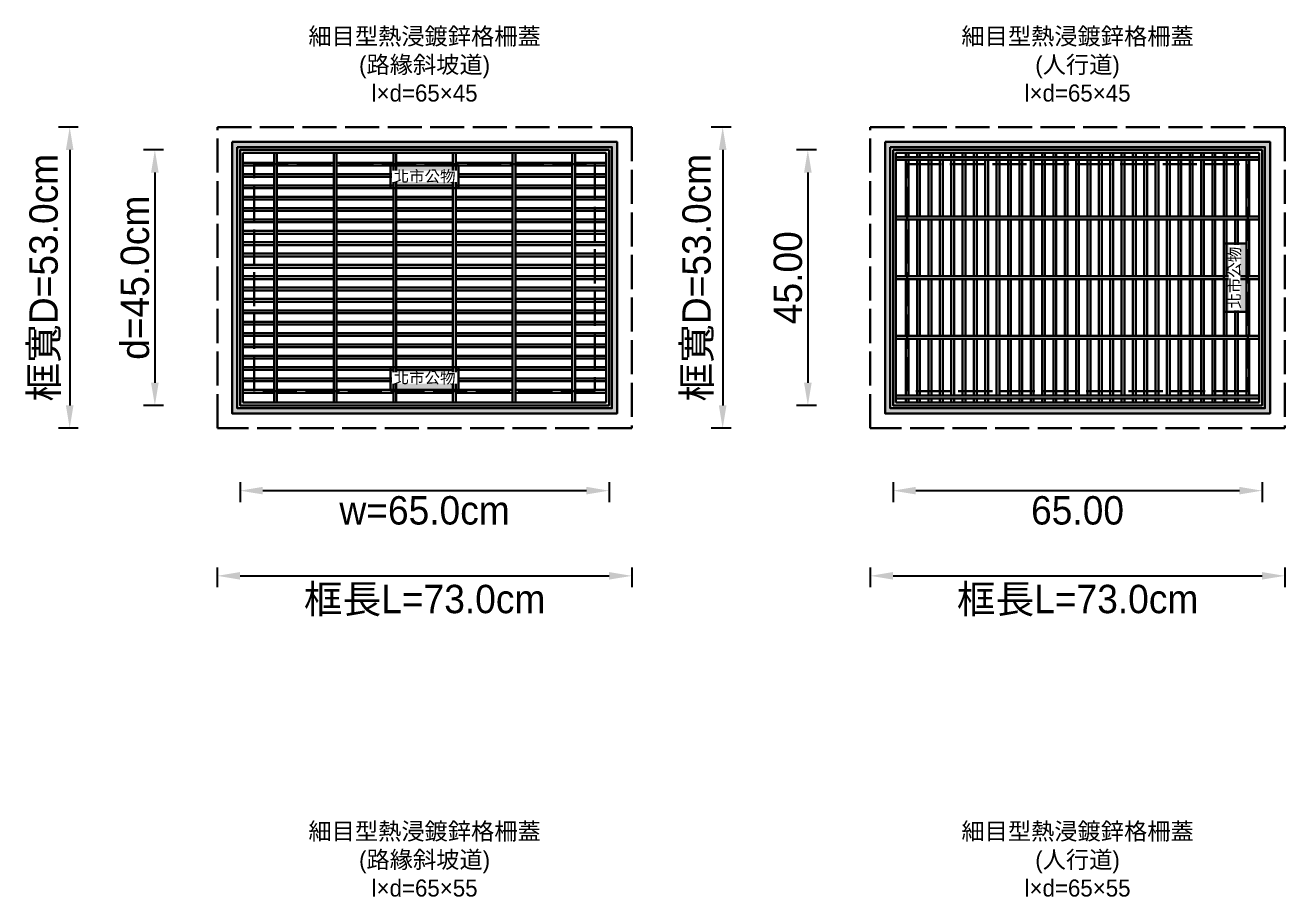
# Model space of a CAD drawing. Extents: x -4891 to 4829, y -5666 to -3242.
# Drawn here: x 1250 to 1471.9, y -3858.5 to -3705 of the extents above; entities that cross this region are included whole.
import ezdxf

# ---------------------------------------------------------------- set-up
doc = ezdxf.new("R2010")
doc.units = 0
doc.header["$MEASUREMENT"] = 0
doc.linetypes.add('ACAD_ISO02W100', pattern=[15, 12, -3])
doc.layers.add('三、3.文字-註解文字', color=2, linetype='Continuous')
doc.layers.add('二、6.繪圖-其他施作項目', color=35, linetype='Continuous', lineweight=30)
doc.styles.get("Standard").update_dxf_attribs({"font": 'kaiu.ttf', "height": 2})
doc.styles.add('註解文字', font='MS PGothic.ttf', dxfattribs={"height": 5})
doc.dimstyles.new('註解文字', dxfattribs={"dimtxt": 5, "dimasz": 4, "dimexe": 2, "dimexo": 2.5, "dimgap": 1, "dimtad": 2, "dimzin": 0, "dimdsep": 46, "dimtxsty": '註解文字', "dimcen": 0.1, "dimclrd": 144, "dimclre": 144, "dimclrt": 256, "dimadec": 0, "dimazin": 0, "dimtfac": 1, "dimtofl": 0, "dimtmove": 0, "dimatfit": 3, "dimfxl": 1.5, "dimfxlon": 1, "dimtolj": 1, "dimtzin": 0, "dimlwd": -1, "dimlwe": -1, "dimarcsym": 1})

# ---------------------------------------------------------------- blocks, each defined once
blk = doc.blocks.new('*D23')
at = {"layer": 'Defpoints', "color": 0, "transparency": 16777216}
for p in [(1287.86, -3726.99), (1272.86, -3771.99), (1287.86, -3771.99)]:
    blk.add_point(p, dxfattribs=at)
at = {"layer": '三、3.文字-註解文字', "color": 144, "transparency": 16777216}
for p, q in [((1274.36, -3726.99), (1270.86, -3726.99)), ((1272.86, -3730.99), (1272.86, -3767.99)), ((1274.36, -3771.99), (1270.86, -3771.99))]:
    blk.add_line(p, q, dxfattribs=at)
for points in [[(1272.19, -3730.99), (1273.53, -3730.99), (1272.86, -3726.99)], [(1272.19, -3767.99), (1273.53, -3767.99), (1272.86, -3771.99)]]:
    blk.add_solid(points, dxfattribs=at)
at = {"layer": '三、3.文字-註解文字', "transparency": 16777216, "insert": (1269.36, -3749.49), "char_height": 5, "attachment_point": 5, "rotation": 90, "style": '註解文字'}
blk.add_mtext('\\A1;{\\fMS PGothic|b0|i0|c128|p34;d=45.0cm}', dxfattribs=at)
blk = doc.blocks.new('*D24')
at = {"layer": 'Defpoints', "color": 0, "transparency": 16777216}
for p in [(1287.86, -3771.99), (1352.86, -3771.99), (1287.86, -3786.99)]:
    blk.add_point(p, dxfattribs=at)
at = {"layer": '三、3.文字-註解文字', "color": 144, "transparency": 16777216}
for p, q in [((1287.86, -3785.49), (1287.86, -3788.99)), ((1352.86, -3785.49), (1352.86, -3788.99)), ((1348.86, -3786.99), (1291.86, -3786.99))]:
    blk.add_line(p, q, dxfattribs=at)
for points in [[(1291.86, -3786.32), (1291.86, -3787.65), (1287.86, -3786.99)], [(1348.86, -3786.32), (1348.86, -3787.65), (1352.86, -3786.99)]]:
    blk.add_solid(points, dxfattribs=at)
at = {"layer": '三、3.文字-註解文字', "transparency": 16777216, "insert": (1320.36, -3790.49), "char_height": 5, "attachment_point": 5, "style": '註解文字'}
blk.add_mtext('\\A1;{\\fMS PGothic|b0|i0|c128|p34;w=65.0cm}', dxfattribs=at)
blk = doc.blocks.new('*D29')
at = {"layer": 'Defpoints', "color": 0, "transparency": 16777216}
for p in [(1402.86, -3726.99), (1387.86, -3771.99), (1402.86, -3771.99)]:
    blk.add_point(p, dxfattribs=at)
at = {"layer": '三、3.文字-註解文字', "color": 144, "transparency": 16777216}
for p, q in [((1389.36, -3726.99), (1385.86, -3726.99)), ((1387.86, -3730.99), (1387.86, -3767.99)), ((1389.36, -3771.99), (1385.86, -3771.99))]:
    blk.add_line(p, q, dxfattribs=at)
for points in [[(1387.19, -3730.99), (1388.53, -3730.99), (1387.86, -3726.99)], [(1387.19, -3767.99), (1388.53, -3767.99), (1387.86, -3771.99)]]:
    blk.add_solid(points, dxfattribs=at)
at = {"layer": '三、3.文字-註解文字', "transparency": 16777216, "insert": (1384.36, -3749.49), "char_height": 5, "attachment_point": 5, "rotation": 90, "style": '註解文字'}
blk.add_mtext('\\A1;45.00', dxfattribs=at)
blk = doc.blocks.new('*D30')
at = {"layer": 'Defpoints', "color": 0, "transparency": 16777216}
for p in [(1402.86, -3771.99), (1467.86, -3771.99), (1402.86, -3786.99)]:
    blk.add_point(p, dxfattribs=at)
at = {"layer": '三、3.文字-註解文字', "color": 144, "transparency": 16777216}
for p, q in [((1402.86, -3785.49), (1402.86, -3788.99)), ((1467.86, -3785.49), (1467.86, -3788.99)), ((1463.86, -3786.99), (1406.86, -3786.99))]:
    blk.add_line(p, q, dxfattribs=at)
for points in [[(1406.86, -3786.32), (1406.86, -3787.65), (1402.86, -3786.99)], [(1463.86, -3786.32), (1463.86, -3787.65), (1467.86, -3786.99)]]:
    blk.add_solid(points, dxfattribs=at)
at = {"layer": '三、3.文字-註解文字', "transparency": 16777216, "insert": (1435.36, -3790.49), "char_height": 5, "attachment_point": 5, "style": '註解文字'}
blk.add_mtext('\\A1;65.00', dxfattribs=at)
blk = doc.blocks.new('*D36')
at = {"layer": 'Defpoints', "color": 0, "transparency": 16777216}
for p in [(1283.86, -3775.99), (1356.86, -3775.99), (1356.86, -3801.99)]:
    blk.add_point(p, dxfattribs=at)
at = {"layer": '三、3.文字-註解文字', "color": 144, "transparency": 16777216}
for p, q in [((1283.86, -3800.49), (1283.86, -3803.99)), ((1287.86, -3801.99), (1352.86, -3801.99)), ((1356.86, -3800.49), (1356.86, -3803.99))]:
    blk.add_line(p, q, dxfattribs=at)
for points in [[(1287.86, -3801.32), (1287.86, -3802.65), (1283.86, -3801.99)], [(1352.86, -3801.32), (1352.86, -3802.65), (1356.86, -3801.99)]]:
    blk.add_solid(points, dxfattribs=at)
at = {"layer": '三、3.文字-註解文字', "transparency": 16777216, "insert": (1320.36, -3806.35), "char_height": 5, "attachment_point": 5, "style": '註解文字'}
blk.add_mtext('\\A1;框長L=73.0cm', dxfattribs=at)
blk = doc.blocks.new('*D37')
at = {"layer": 'Defpoints', "color": 0, "transparency": 16777216}
for p in [(1398.86, -3722.99), (1372.86, -3775.99), (1398.86, -3775.99)]:
    blk.add_point(p, dxfattribs=at)
at = {"layer": '三、3.文字-註解文字', "color": 144, "transparency": 16777216}
for p, q in [((1374.36, -3722.99), (1370.86, -3722.99)), ((1372.86, -3726.99), (1372.86, -3771.99)), ((1374.36, -3775.99), (1370.86, -3775.99))]:
    blk.add_line(p, q, dxfattribs=at)
for points in [[(1372.19, -3726.99), (1373.53, -3726.99), (1372.86, -3722.99)], [(1372.19, -3771.99), (1373.53, -3771.99), (1372.86, -3775.99)]]:
    blk.add_solid(points, dxfattribs=at)
at = {"layer": '三、3.文字-註解文字', "transparency": 16777216, "insert": (1368.54, -3749.49), "char_height": 5, "attachment_point": 5, "rotation": 90, "style": '註解文字'}
blk.add_mtext('\\A1;框寬D=53.0cm', dxfattribs=at)
blk = doc.blocks.new('*D38')
at = {"layer": 'Defpoints', "color": 0, "transparency": 16777216}
for p in [(1398.86, -3775.99), (1471.86, -3775.99), (1471.86, -3801.99)]:
    blk.add_point(p, dxfattribs=at)
at = {"layer": '三、3.文字-註解文字', "color": 144, "transparency": 16777216}
for p, q in [((1398.86, -3800.49), (1398.86, -3803.99)), ((1402.86, -3801.99), (1467.86, -3801.99)), ((1471.86, -3800.49), (1471.86, -3803.99))]:
    blk.add_line(p, q, dxfattribs=at)
for points in [[(1402.86, -3801.32), (1402.86, -3802.65), (1398.86, -3801.99)], [(1467.86, -3801.32), (1467.86, -3802.65), (1471.86, -3801.99)]]:
    blk.add_solid(points, dxfattribs=at)
at = {"layer": '三、3.文字-註解文字', "transparency": 16777216, "insert": (1435.36, -3806.35), "char_height": 5, "attachment_point": 5, "style": '註解文字'}
blk.add_mtext('\\A1;框長L=73.0cm', dxfattribs=at)
blk = doc.blocks.new('*D49')
at = {"layer": 'Defpoints', "color": 0, "transparency": 16777216}
for p in [(1283.86, -3722.99), (1257.86, -3775.99), (1283.86, -3775.99)]:
    blk.add_point(p, dxfattribs=at)
at = {"layer": '三、3.文字-註解文字', "color": 144, "transparency": 16777216}
for p, q in [((1259.36, -3722.99), (1255.86, -3722.99)), ((1257.86, -3726.99), (1257.86, -3771.99)), ((1259.36, -3775.99), (1255.86, -3775.99))]:
    blk.add_line(p, q, dxfattribs=at)
for points in [[(1257.19, -3726.99), (1258.53, -3726.99), (1257.86, -3722.99)], [(1257.19, -3771.99), (1258.53, -3771.99), (1257.86, -3775.99)]]:
    blk.add_solid(points, dxfattribs=at)
at = {"layer": '三、3.文字-註解文字', "transparency": 16777216, "insert": (1253.54, -3749.49), "char_height": 5, "attachment_point": 5, "rotation": 90, "style": '註解文字'}
blk.add_mtext('\\A1;框寬D=53.0cm', dxfattribs=at)

msp = doc.modelspace()

# ---------------------------------------------------------------- hatches: boundary and pattern name
at = {"layer": '二、6.繪圖-其他施作項目'}
h = msp.add_hatch(color=256, dxfattribs=at)
h.dxf.hatch_style = 1
h.paths.add_polyline_path([(1326.361, -3733.736), (1326.361, -3729.736), (1314.361, -3729.736), (1314.361, -3733.736)])
h = msp.add_hatch(color=256, dxfattribs=at)
h.dxf.hatch_style = 1
h.paths.add_polyline_path([(1465.111, -3743.486), (1461.111, -3743.486), (1461.111, -3755.486), (1465.111, -3755.486)])
h = msp.add_hatch(color=256, dxfattribs=at)
h.dxf.hatch_style = 1
h.paths.add_polyline_path([(1326.361, -3769.236), (1326.361, -3765.236), (1314.361, -3765.236), (1314.361, -3769.236)])

# ---------------------------------------------------------------- linework, layer by layer
for points in [[(1352.861, -3726.986), (1287.861, -3726.986), (1287.861, -3771.986), (1352.861, -3771.986)], [(1402.861, -3726.986), (1467.861, -3726.986), (1467.861, -3771.986), (1402.861, -3771.986)], [(1314.361, -3729.736), (1326.361, -3729.736), (1326.361, -3733.736), (1314.361, -3733.736)], [(1461.111, -3755.486), (1461.111, -3743.486), (1465.111, -3743.486), (1465.111, -3755.486)], [(1314.361, -3765.236), (1326.361, -3765.236), (1326.361, -3769.236), (1314.361, -3769.236)]]:
    msp.add_lwpolyline(points, close=True, dxfattribs=at)
for points in [[(1352.361, -3727.486), (1288.361, -3727.486)], [(1288.361, -3727.486), (1288.361, -3771.486)], [(1293.861, -3727.486), (1293.861, -3771.486)], [(1294.361, -3727.486), (1294.361, -3771.486)], [(1304.361, -3727.486), (1304.361, -3771.486)], [(1304.861, -3727.486), (1304.861, -3771.486)], [(1314.861, -3727.486), (1314.861, -3771.486)], [(1315.361, -3727.486), (1315.361, -3771.486)], [(1325.361, -3771.486), (1325.361, -3727.486)], [(1325.861, -3771.486), (1325.861, -3727.486)], [(1335.861, -3771.486), (1335.861, -3727.486)], [(1336.361, -3771.486), (1336.361, -3727.486)], [(1346.361, -3771.486), (1346.361, -3727.486)], [(1346.861, -3771.486), (1346.861, -3727.486)], [(1352.361, -3771.486), (1352.361, -3727.486)], [(1403.361, -3727.486), (1467.361, -3727.486)], [(1403.361, -3771.486), (1403.361, -3727.486)], [(1403.361, -3728.236), (1467.361, -3728.236)], [(1403.361, -3728.736), (1467.361, -3728.736)], [(1405.111, -3728.236), (1405.111, -3727.486)], [(1405.111, -3738.736), (1405.111, -3728.736)], [(1405.611, -3728.236), (1405.611, -3727.486)], [(1405.611, -3738.736), (1405.611, -3728.736)], [(1407.111, -3728.236), (1407.111, -3727.486)], [(1407.111, -3738.736), (1407.111, -3728.736)], [(1407.611, -3728.236), (1407.611, -3727.486)], [(1407.611, -3738.736), (1407.611, -3728.736)], [(1409.111, -3728.236), (1409.111, -3727.486)], [(1409.111, -3738.736), (1409.111, -3728.736)], [(1409.611, -3728.236), (1409.611, -3727.486)], [(1409.611, -3738.736), (1409.611, -3728.736)], [(1411.111, -3728.236), (1411.111, -3727.486)], [(1411.111, -3738.736), (1411.111, -3728.736)], [(1411.611, -3728.236), (1411.611, -3727.486)], [(1411.611, -3738.736), (1411.611, -3728.736)], [(1413.111, -3728.236), (1413.111, -3727.486)], [(1413.111, -3738.736), (1413.111, -3728.736)], [(1413.611, -3728.236), (1413.611, -3727.486)], [(1413.611, -3738.736), (1413.611, -3728.736)], [(1415.111, -3728.236), (1415.111, -3727.486)], [(1415.111, -3738.736), (1415.111, -3728.736)], [(1415.611, -3728.236), (1415.611, -3727.486)], [(1415.611, -3738.736), (1415.611, -3728.736)], [(1417.111, -3728.236), (1417.111, -3727.486)], [(1417.111, -3738.736), (1417.111, -3728.736)], [(1417.611, -3728.236), (1417.611, -3727.486)], [(1417.611, -3738.736), (1417.611, -3728.736)], [(1419.111, -3728.236), (1419.111, -3727.486)], [(1419.111, -3738.736), (1419.111, -3728.736)], [(1419.611, -3728.236), (1419.611, -3727.486)], [(1419.611, -3738.736), (1419.611, -3728.736)], [(1421.111, -3728.236), (1421.111, -3727.486)], [(1421.111, -3738.736), (1421.111, -3728.736)], [(1421.611, -3728.236), (1421.611, -3727.486)], [(1421.611, -3738.736), (1421.611, -3728.736)], [(1423.111, -3728.236), (1423.111, -3727.486)], [(1423.111, -3738.736), (1423.111, -3728.736)], [(1423.611, -3728.236), (1423.611, -3727.486)], [(1423.611, -3738.736), (1423.611, -3728.736)], [(1425.111, -3728.236), (1425.111, -3727.486)], [(1425.111, -3738.736), (1425.111, -3728.736)], [(1425.611, -3728.236), (1425.611, -3727.486)], [(1425.611, -3738.736), (1425.611, -3728.736)], [(1427.111, -3728.236), (1427.111, -3727.486)], [(1427.111, -3738.736), (1427.111, -3728.736)], [(1427.611, -3728.236), (1427.611, -3727.486)], [(1427.611, -3738.736), (1427.611, -3728.736)], [(1429.111, -3728.236), (1429.111, -3727.486)], [(1429.111, -3738.736), (1429.111, -3728.736)], [(1429.611, -3728.236), (1429.611, -3727.486)], [(1429.611, -3738.736), (1429.611, -3728.736)], [(1431.111, -3728.236), (1431.111, -3727.486)], [(1431.111, -3738.736), (1431.111, -3728.736)], [(1431.611, -3728.236), (1431.611, -3727.486)], [(1431.611, -3738.736), (1431.611, -3728.736)], [(1433.111, -3728.236), (1433.111, -3727.486)], [(1433.111, -3738.736), (1433.111, -3728.736)], [(1433.611, -3728.236), (1433.611, -3727.486)], [(1433.611, -3738.736), (1433.611, -3728.736)], [(1435.111, -3728.236), (1435.111, -3727.486)], [(1435.111, -3738.736), (1435.111, -3728.736)], [(1435.611, -3728.236), (1435.611, -3727.486)], [(1435.611, -3738.736), (1435.611, -3728.736)], [(1437.111, -3728.236), (1437.111, -3727.486)], [(1437.111, -3738.736), (1437.111, -3728.736)], [(1437.611, -3728.236), (1437.611, -3727.486)], [(1437.611, -3738.736), (1437.611, -3728.736)], [(1439.111, -3728.236), (1439.111, -3727.486)], [(1439.111, -3738.736), (1439.111, -3728.736)], [(1439.611, -3728.236), (1439.611, -3727.486)], [(1439.611, -3738.736), (1439.611, -3728.736)], [(1441.111, -3728.236), (1441.111, -3727.486)], [(1441.111, -3738.736), (1441.111, -3728.736)], [(1441.611, -3728.236), (1441.611, -3727.486)], [(1441.611, -3738.736), (1441.611, -3728.736)], [(1443.111, -3728.236), (1443.111, -3727.486)], [(1443.111, -3738.736), (1443.111, -3728.736)], [(1443.611, -3728.236), (1443.611, -3727.486)], [(1443.611, -3738.736), (1443.611, -3728.736)], [(1445.111, -3728.236), (1445.111, -3727.486)], [(1445.111, -3738.736), (1445.111, -3728.736)], [(1445.611, -3728.236), (1445.611, -3727.486)], [(1445.611, -3738.736), (1445.611, -3728.736)], [(1447.111, -3728.236), (1447.111, -3727.486)], [(1447.111, -3738.736), (1447.111, -3728.736)], [(1447.611, -3728.236), (1447.611, -3727.486)], [(1447.611, -3738.736), (1447.611, -3728.736)], [(1449.111, -3728.236), (1449.111, -3727.486)], [(1449.111, -3738.736), (1449.111, -3728.736)], [(1449.611, -3728.236), (1449.611, -3727.486)], [(1449.611, -3738.736), (1449.611, -3728.736)], [(1451.111, -3728.236), (1451.111, -3727.486)], [(1451.111, -3738.736), (1451.111, -3728.736)], [(1451.611, -3728.236), (1451.611, -3727.486)], [(1451.611, -3738.736), (1451.611, -3728.736)], [(1453.111, -3728.236), (1453.111, -3727.486)], [(1453.111, -3738.736), (1453.111, -3728.736)], [(1453.611, -3728.236), (1453.611, -3727.486)], [(1453.611, -3738.736), (1453.611, -3728.736)], [(1455.111, -3728.236), (1455.111, -3727.486)], [(1455.111, -3738.736), (1455.111, -3728.736)], [(1455.611, -3728.236), (1455.611, -3727.486)], [(1455.611, -3738.736), (1455.611, -3728.736)], [(1457.111, -3728.236), (1457.111, -3727.486)], [(1457.111, -3738.736), (1457.111, -3728.736)], [(1457.611, -3728.236), (1457.611, -3727.486)], [(1457.611, -3738.736), (1457.611, -3728.736)], [(1459.111, -3728.236), (1459.111, -3727.486)], [(1459.111, -3738.736), (1459.111, -3728.736)], [(1459.611, -3728.236), (1459.611, -3727.486)], [(1459.611, -3738.736), (1459.611, -3728.736)], [(1461.111, -3728.236), (1461.111, -3727.486)], [(1461.111, -3738.736), (1461.111, -3728.736)], [(1461.611, -3728.236), (1461.611, -3727.486)], [(1461.611, -3738.736), (1461.611, -3728.736)], [(1463.111, -3727.486), (1463.111, -3728.236)], [(1463.111, -3728.736), (1463.111, -3738.736)], [(1463.611, -3727.486), (1463.611, -3728.236)], [(1463.611, -3728.736), (1463.611, -3738.736)], [(1465.111, -3727.486), (1465.111, -3728.236)], [(1465.111, -3728.736), (1465.111, -3738.736)], [(1465.611, -3727.486), (1465.611, -3728.236)], [(1465.611, -3728.736), (1465.611, -3738.736)], [(1467.361, -3727.486), (1467.361, -3771.486)], [(1293.861, -3729.236), (1288.361, -3729.236)], [(1293.861, -3729.736), (1288.361, -3729.736)], [(1293.861, -3731.236), (1288.361, -3731.236)], [(1304.361, -3729.236), (1294.361, -3729.236)], [(1304.361, -3729.736), (1294.361, -3729.736)], [(1304.361, -3731.236), (1294.361, -3731.236)], [(1314.861, -3729.236), (1304.861, -3729.236)], [(1314.861, -3729.736), (1304.861, -3729.736)], [(1314.861, -3731.236), (1304.861, -3731.236)], [(1325.361, -3729.236), (1315.361, -3729.236)], [(1325.361, -3729.736), (1315.361, -3729.736)], [(1325.361, -3731.236), (1315.361, -3731.236)], [(1335.861, -3729.236), (1325.861, -3729.236)], [(1335.861, -3729.736), (1325.861, -3729.736)], [(1335.861, -3731.236), (1325.861, -3731.236)], [(1346.361, -3729.236), (1336.361, -3729.236)], [(1346.361, -3729.736), (1336.361, -3729.736)], [(1346.361, -3731.236), (1336.361, -3731.236)], [(1352.361, -3729.236), (1346.861, -3729.236)], [(1352.361, -3729.736), (1346.861, -3729.736)], [(1352.361, -3731.236), (1346.861, -3731.236)], [(1293.861, -3731.736), (1288.361, -3731.736)], [(1288.361, -3733.236), (1293.861, -3733.236)], [(1304.361, -3731.736), (1294.361, -3731.736)], [(1294.361, -3733.236), (1304.361, -3733.236)], [(1314.861, -3731.736), (1304.861, -3731.736)], [(1304.861, -3733.236), (1314.861, -3733.236)], [(1325.361, -3731.736), (1315.361, -3731.736)], [(1315.361, -3733.236), (1325.361, -3733.236)], [(1335.861, -3731.736), (1325.861, -3731.736)], [(1325.861, -3733.236), (1335.861, -3733.236)], [(1346.361, -3731.736), (1336.361, -3731.736)], [(1336.361, -3733.236), (1346.361, -3733.236)], [(1352.361, -3731.736), (1346.861, -3731.736)], [(1346.861, -3733.236), (1352.361, -3733.236)], [(1288.361, -3733.736), (1293.861, -3733.736)], [(1288.361, -3735.236), (1293.861, -3735.236)], [(1288.361, -3735.736), (1293.861, -3735.736)], [(1294.361, -3733.736), (1304.361, -3733.736)], [(1294.361, -3735.236), (1304.361, -3735.236)], [(1294.361, -3735.736), (1304.361, -3735.736)], [(1304.861, -3733.736), (1314.861, -3733.736)], [(1304.861, -3735.236), (1314.861, -3735.236)], [(1304.861, -3735.736), (1314.861, -3735.736)], [(1315.361, -3733.736), (1325.361, -3733.736)], [(1315.361, -3735.236), (1325.361, -3735.236)], [(1315.361, -3735.736), (1325.361, -3735.736)], [(1325.861, -3733.736), (1335.861, -3733.736)], [(1325.861, -3735.236), (1335.861, -3735.236)], [(1325.861, -3735.736), (1335.861, -3735.736)], [(1336.361, -3733.736), (1346.361, -3733.736)], [(1336.361, -3735.236), (1346.361, -3735.236)], [(1336.361, -3735.736), (1346.361, -3735.736)], [(1346.861, -3733.736), (1352.361, -3733.736)], [(1346.861, -3735.236), (1352.361, -3735.236)], [(1346.861, -3735.736), (1352.361, -3735.736)], [(1288.361, -3737.236), (1293.861, -3737.236)], [(1288.361, -3737.736), (1293.861, -3737.736)], [(1294.361, -3737.236), (1304.361, -3737.236)], [(1294.361, -3737.736), (1304.361, -3737.736)], [(1304.861, -3737.236), (1314.861, -3737.236)], [(1304.861, -3737.736), (1314.861, -3737.736)], [(1315.361, -3737.236), (1325.361, -3737.236)], [(1315.361, -3737.736), (1325.361, -3737.736)], [(1325.861, -3737.236), (1335.861, -3737.236)], [(1325.861, -3737.736), (1335.861, -3737.736)], [(1336.361, -3737.236), (1346.361, -3737.236)], [(1336.361, -3737.736), (1346.361, -3737.736)], [(1346.861, -3737.236), (1352.361, -3737.236)], [(1346.861, -3737.736), (1352.361, -3737.736)], [(1288.361, -3739.236), (1293.861, -3739.236)], [(1288.361, -3739.736), (1293.861, -3739.736)], [(1294.361, -3739.236), (1304.361, -3739.236)], [(1294.361, -3739.736), (1304.361, -3739.736)], [(1304.861, -3739.236), (1314.861, -3739.236)], [(1304.861, -3739.736), (1314.861, -3739.736)], [(1315.361, -3739.236), (1325.361, -3739.236)], [(1315.361, -3739.736), (1325.361, -3739.736)], [(1325.861, -3739.236), (1335.861, -3739.236)], [(1325.861, -3739.736), (1335.861, -3739.736)], [(1336.361, -3739.236), (1346.361, -3739.236)], [(1336.361, -3739.736), (1346.361, -3739.736)], [(1346.861, -3739.236), (1352.361, -3739.236)], [(1346.861, -3739.736), (1352.361, -3739.736)], [(1403.361, -3738.736), (1467.361, -3738.736)], [(1403.361, -3739.236), (1467.361, -3739.236)], [(1405.111, -3749.236), (1405.111, -3739.236)], [(1405.611, -3749.236), (1405.611, -3739.236)], [(1407.111, -3749.236), (1407.111, -3739.236)], [(1407.611, -3749.236), (1407.611, -3739.236)], [(1409.111, -3749.236), (1409.111, -3739.236)], [(1409.611, -3749.236), (1409.611, -3739.236)], [(1411.111, -3749.236), (1411.111, -3739.236)], [(1411.611, -3749.236), (1411.611, -3739.236)], [(1413.111, -3749.236), (1413.111, -3739.236)], [(1413.611, -3749.236), (1413.611, -3739.236)], [(1415.111, -3749.236), (1415.111, -3739.236)], [(1415.611, -3749.236), (1415.611, -3739.236)], [(1417.111, -3749.236), (1417.111, -3739.236)], [(1417.611, -3749.236), (1417.611, -3739.236)], [(1419.111, -3749.236), (1419.111, -3739.236)], [(1419.611, -3749.236), (1419.611, -3739.236)], [(1421.111, -3749.236), (1421.111, -3739.236)], [(1421.611, -3749.236), (1421.611, -3739.236)], [(1423.111, -3749.236), (1423.111, -3739.236)], [(1423.611, -3749.236), (1423.611, -3739.236)], [(1425.111, -3749.236), (1425.111, -3739.236)], [(1425.611, -3749.236), (1425.611, -3739.236)], [(1427.111, -3749.236), (1427.111, -3739.236)], [(1427.611, -3749.236), (1427.611, -3739.236)], [(1429.111, -3749.236), (1429.111, -3739.236)], [(1429.611, -3749.236), (1429.611, -3739.236)], [(1431.111, -3749.236), (1431.111, -3739.236)], [(1431.611, -3749.236), (1431.611, -3739.236)], [(1433.111, -3749.236), (1433.111, -3739.236)], [(1433.611, -3749.236), (1433.611, -3739.236)], [(1435.111, -3749.236), (1435.111, -3739.236)], [(1435.611, -3749.236), (1435.611, -3739.236)], [(1437.111, -3749.236), (1437.111, -3739.236)], [(1437.611, -3749.236), (1437.611, -3739.236)], [(1439.111, -3749.236), (1439.111, -3739.236)], [(1439.611, -3749.236), (1439.611, -3739.236)], [(1441.111, -3749.236), (1441.111, -3739.236)], [(1441.611, -3749.236), (1441.611, -3739.236)], [(1443.111, -3749.236), (1443.111, -3739.236)], [(1443.611, -3749.236), (1443.611, -3739.236)], [(1445.111, -3749.236), (1445.111, -3739.236)], [(1445.611, -3749.236), (1445.611, -3739.236)], [(1447.111, -3749.236), (1447.111, -3739.236)], [(1447.611, -3749.236), (1447.611, -3739.236)], [(1449.111, -3749.236), (1449.111, -3739.236)], [(1449.611, -3749.236), (1449.611, -3739.236)], [(1451.111, -3749.236), (1451.111, -3739.236)], [(1451.611, -3749.236), (1451.611, -3739.236)], [(1453.111, -3749.236), (1453.111, -3739.236)], [(1453.611, -3749.236), (1453.611, -3739.236)], [(1455.111, -3749.236), (1455.111, -3739.236)], [(1455.611, -3749.236), (1455.611, -3739.236)], [(1457.111, -3749.236), (1457.111, -3739.236)], [(1457.611, -3749.236), (1457.611, -3739.236)], [(1459.111, -3749.236), (1459.111, -3739.236)], [(1459.611, -3749.236), (1459.611, -3739.236)], [(1463.111, -3739.236), (1463.111, -3749.236)], [(1463.611, -3739.236), (1463.611, -3749.236)], [(1465.111, -3739.236), (1465.111, -3749.236)], [(1465.611, -3739.236), (1465.611, -3749.236)], [(1288.361, -3741.236), (1293.861, -3741.236)], [(1288.361, -3741.736), (1293.861, -3741.736)], [(1294.361, -3741.236), (1304.361, -3741.236)], [(1294.361, -3741.736), (1304.361, -3741.736)], [(1304.861, -3741.236), (1314.861, -3741.236)], [(1304.861, -3741.736), (1314.861, -3741.736)], [(1315.361, -3741.236), (1325.361, -3741.236)], [(1315.361, -3741.736), (1325.361, -3741.736)], [(1325.861, -3741.236), (1335.861, -3741.236)], [(1325.861, -3741.736), (1335.861, -3741.736)], [(1336.361, -3741.236), (1346.361, -3741.236)], [(1336.361, -3741.736), (1346.361, -3741.736)], [(1346.861, -3741.236), (1352.361, -3741.236)], [(1346.861, -3741.736), (1352.361, -3741.736)], [(1288.361, -3743.236), (1293.861, -3743.236)], [(1288.361, -3743.736), (1293.861, -3743.736)], [(1294.361, -3743.236), (1304.361, -3743.236)], [(1294.361, -3743.736), (1304.361, -3743.736)], [(1304.861, -3743.236), (1314.861, -3743.236)], [(1304.861, -3743.736), (1314.861, -3743.736)], [(1315.361, -3743.236), (1325.361, -3743.236)], [(1315.361, -3743.736), (1325.361, -3743.736)], [(1325.861, -3743.236), (1335.861, -3743.236)], [(1325.861, -3743.736), (1335.861, -3743.736)], [(1336.361, -3743.236), (1346.361, -3743.236)], [(1336.361, -3743.736), (1346.361, -3743.736)], [(1346.861, -3743.236), (1352.361, -3743.236)], [(1346.861, -3743.736), (1352.361, -3743.736)], [(1288.361, -3745.236), (1293.861, -3745.236)], [(1288.361, -3745.736), (1293.861, -3745.736)], [(1294.361, -3745.236), (1304.361, -3745.236)], [(1294.361, -3745.736), (1304.361, -3745.736)], [(1304.861, -3745.236), (1314.861, -3745.236)], [(1304.861, -3745.736), (1314.861, -3745.736)], [(1315.361, -3745.236), (1325.361, -3745.236)], [(1315.361, -3745.736), (1325.361, -3745.736)], [(1325.861, -3745.236), (1335.861, -3745.236)], [(1325.861, -3745.736), (1335.861, -3745.736)], [(1336.361, -3745.236), (1346.361, -3745.236)], [(1336.361, -3745.736), (1346.361, -3745.736)], [(1346.861, -3745.236), (1352.361, -3745.236)], [(1346.861, -3745.736), (1352.361, -3745.736)], [(1288.361, -3747.236), (1293.861, -3747.236)], [(1288.361, -3747.736), (1293.861, -3747.736)], [(1294.361, -3747.236), (1304.361, -3747.236)], [(1294.361, -3747.736), (1304.361, -3747.736)], [(1304.861, -3747.236), (1314.861, -3747.236)], [(1304.861, -3747.736), (1314.861, -3747.736)], [(1315.361, -3747.236), (1325.361, -3747.236)], [(1315.361, -3747.736), (1325.361, -3747.736)], [(1325.861, -3747.236), (1335.861, -3747.236)], [(1325.861, -3747.736), (1335.861, -3747.736)], [(1336.361, -3747.236), (1346.361, -3747.236)], [(1336.361, -3747.736), (1346.361, -3747.736)], [(1346.861, -3747.236), (1352.361, -3747.236)], [(1346.861, -3747.736), (1352.361, -3747.736)], [(1288.361, -3749.236), (1293.861, -3749.236)], [(1288.361, -3749.736), (1293.861, -3749.736)], [(1288.361, -3751.236), (1293.861, -3751.236)], [(1294.361, -3749.236), (1304.361, -3749.236)], [(1294.361, -3749.736), (1304.361, -3749.736)], [(1294.361, -3751.236), (1304.361, -3751.236)], [(1304.861, -3749.236), (1314.861, -3749.236)], [(1304.861, -3749.736), (1314.861, -3749.736)], [(1304.861, -3751.236), (1314.861, -3751.236)], [(1315.361, -3749.236), (1325.361, -3749.236)], [(1315.361, -3749.736), (1325.361, -3749.736)], [(1315.361, -3751.236), (1325.361, -3751.236)], [(1325.861, -3749.236), (1335.861, -3749.236)], [(1325.861, -3749.736), (1335.861, -3749.736)], [(1325.861, -3751.236), (1335.861, -3751.236)], [(1336.361, -3749.236), (1346.361, -3749.236)], [(1336.361, -3749.736), (1346.361, -3749.736)], [(1336.361, -3751.236), (1346.361, -3751.236)], [(1346.861, -3749.236), (1352.361, -3749.236)], [(1346.861, -3749.736), (1352.361, -3749.736)], [(1346.861, -3751.236), (1352.361, -3751.236)], [(1403.361, -3749.236), (1467.361, -3749.236)], [(1467.361, -3749.736), (1403.361, -3749.736)], [(1405.111, -3759.736), (1405.111, -3749.736)], [(1405.611, -3759.736), (1405.611, -3749.736)], [(1407.111, -3759.736), (1407.111, -3749.736)], [(1407.611, -3759.736), (1407.611, -3749.736)], [(1409.111, -3759.736), (1409.111, -3749.736)], [(1409.611, -3759.736), (1409.611, -3749.736)], [(1411.111, -3759.736), (1411.111, -3749.736)], [(1411.611, -3759.736), (1411.611, -3749.736)], [(1413.111, -3759.736), (1413.111, -3749.736)], [(1413.611, -3759.736), (1413.611, -3749.736)], [(1415.111, -3759.736), (1415.111, -3749.736)], [(1415.611, -3759.736), (1415.611, -3749.736)], [(1417.111, -3759.736), (1417.111, -3749.736)], [(1417.611, -3759.736), (1417.611, -3749.736)], [(1419.111, -3759.736), (1419.111, -3749.736)], [(1419.611, -3759.736), (1419.611, -3749.736)], [(1421.111, -3759.736), (1421.111, -3749.736)], [(1421.611, -3759.736), (1421.611, -3749.736)], [(1423.111, -3759.736), (1423.111, -3749.736)], [(1423.611, -3759.736), (1423.611, -3749.736)], [(1425.111, -3759.736), (1425.111, -3749.736)], [(1425.611, -3759.736), (1425.611, -3749.736)], [(1427.111, -3759.736), (1427.111, -3749.736)], [(1427.611, -3759.736), (1427.611, -3749.736)], [(1429.111, -3759.736), (1429.111, -3749.736)], [(1429.611, -3759.736), (1429.611, -3749.736)], [(1431.111, -3759.736), (1431.111, -3749.736)], [(1431.611, -3759.736), (1431.611, -3749.736)], [(1433.111, -3759.736), (1433.111, -3749.736)], [(1433.611, -3759.736), (1433.611, -3749.736)], [(1435.111, -3759.736), (1435.111, -3749.736)], [(1435.611, -3759.736), (1435.611, -3749.736)], [(1437.111, -3759.736), (1437.111, -3749.736)], [(1437.611, -3759.736), (1437.611, -3749.736)], [(1439.111, -3759.736), (1439.111, -3749.736)], [(1439.611, -3759.736), (1439.611, -3749.736)], [(1441.111, -3759.736), (1441.111, -3749.736)], [(1441.611, -3759.736), (1441.611, -3749.736)], [(1443.111, -3759.736), (1443.111, -3749.736)], [(1443.611, -3759.736), (1443.611, -3749.736)], [(1445.111, -3759.736), (1445.111, -3749.736)], [(1445.611, -3759.736), (1445.611, -3749.736)], [(1447.111, -3759.736), (1447.111, -3749.736)], [(1447.611, -3759.736), (1447.611, -3749.736)], [(1449.111, -3759.736), (1449.111, -3749.736)], [(1449.611, -3759.736), (1449.611, -3749.736)], [(1451.111, -3759.736), (1451.111, -3749.736)], [(1451.611, -3759.736), (1451.611, -3749.736)], [(1453.111, -3759.736), (1453.111, -3749.736)], [(1453.611, -3759.736), (1453.611, -3749.736)], [(1455.111, -3759.736), (1455.111, -3749.736)], [(1455.611, -3759.736), (1455.611, -3749.736)], [(1457.111, -3759.736), (1457.111, -3749.736)], [(1457.611, -3759.736), (1457.611, -3749.736)], [(1459.111, -3759.736), (1459.111, -3749.736)], [(1459.611, -3759.736), (1459.611, -3749.736)], [(1463.111, -3749.736), (1463.111, -3759.736)], [(1463.611, -3749.736), (1463.611, -3759.736)], [(1465.111, -3749.736), (1465.111, -3759.736)], [(1465.611, -3749.736), (1465.611, -3759.736)], [(1288.361, -3751.736), (1293.861, -3751.736)], [(1288.361, -3753.236), (1293.861, -3753.236)], [(1294.361, -3751.736), (1304.361, -3751.736)], [(1294.361, -3753.236), (1304.361, -3753.236)], [(1304.861, -3751.736), (1314.861, -3751.736)], [(1304.861, -3753.236), (1314.861, -3753.236)], [(1315.361, -3751.736), (1325.361, -3751.736)], [(1315.361, -3753.236), (1325.361, -3753.236)], [(1325.861, -3751.736), (1335.861, -3751.736)], [(1325.861, -3753.236), (1335.861, -3753.236)], [(1336.361, -3751.736), (1346.361, -3751.736)], [(1336.361, -3753.236), (1346.361, -3753.236)], [(1346.861, -3751.736), (1352.361, -3751.736)], [(1346.861, -3753.236), (1352.361, -3753.236)], [(1288.361, -3753.736), (1293.861, -3753.736)], [(1288.361, -3755.236), (1293.861, -3755.236)], [(1288.361, -3755.736), (1293.861, -3755.736)], [(1294.361, -3753.736), (1304.361, -3753.736)], [(1294.361, -3755.236), (1304.361, -3755.236)], [(1294.361, -3755.736), (1304.361, -3755.736)], [(1304.861, -3753.736), (1314.861, -3753.736)], [(1304.861, -3755.236), (1314.861, -3755.236)], [(1304.861, -3755.736), (1314.861, -3755.736)], [(1315.361, -3753.736), (1325.361, -3753.736)], [(1315.361, -3755.236), (1325.361, -3755.236)], [(1315.361, -3755.736), (1325.361, -3755.736)], [(1325.861, -3753.736), (1335.861, -3753.736)], [(1325.861, -3755.236), (1335.861, -3755.236)], [(1325.861, -3755.736), (1335.861, -3755.736)], [(1336.361, -3753.736), (1346.361, -3753.736)], [(1336.361, -3755.236), (1346.361, -3755.236)], [(1336.361, -3755.736), (1346.361, -3755.736)], [(1346.861, -3753.736), (1352.361, -3753.736)], [(1346.861, -3755.236), (1352.361, -3755.236)], [(1346.861, -3755.736), (1352.361, -3755.736)], [(1288.361, -3757.236), (1293.861, -3757.236)], [(1288.361, -3757.736), (1293.861, -3757.736)], [(1294.361, -3757.236), (1304.361, -3757.236)], [(1294.361, -3757.736), (1304.361, -3757.736)], [(1304.861, -3757.236), (1314.861, -3757.236)], [(1304.861, -3757.736), (1314.861, -3757.736)], [(1315.361, -3757.236), (1325.361, -3757.236)], [(1315.361, -3757.736), (1325.361, -3757.736)], [(1325.861, -3757.236), (1335.861, -3757.236)], [(1325.861, -3757.736), (1335.861, -3757.736)], [(1336.361, -3757.236), (1346.361, -3757.236)], [(1336.361, -3757.736), (1346.361, -3757.736)], [(1346.861, -3757.236), (1352.361, -3757.236)], [(1346.861, -3757.736), (1352.361, -3757.736)], [(1288.361, -3759.236), (1293.861, -3759.236)], [(1288.361, -3759.736), (1293.861, -3759.736)], [(1294.361, -3759.236), (1304.361, -3759.236)], [(1294.361, -3759.736), (1304.361, -3759.736)], [(1304.861, -3759.236), (1314.861, -3759.236)], [(1304.861, -3759.736), (1314.861, -3759.736)], [(1315.361, -3759.236), (1325.361, -3759.236)], [(1315.361, -3759.736), (1325.361, -3759.736)], [(1325.861, -3759.236), (1335.861, -3759.236)], [(1325.861, -3759.736), (1335.861, -3759.736)], [(1336.361, -3759.236), (1346.361, -3759.236)], [(1336.361, -3759.736), (1346.361, -3759.736)], [(1346.861, -3759.236), (1352.361, -3759.236)], [(1346.861, -3759.736), (1352.361, -3759.736)], [(1467.361, -3759.736), (1403.361, -3759.736)], [(1288.361, -3761.236), (1293.861, -3761.236)], [(1288.361, -3761.736), (1293.861, -3761.736)], [(1294.361, -3761.236), (1304.361, -3761.236)], [(1294.361, -3761.736), (1304.361, -3761.736)], [(1304.861, -3761.236), (1314.861, -3761.236)], [(1304.861, -3761.736), (1314.861, -3761.736)], [(1315.361, -3761.236), (1325.361, -3761.236)], [(1315.361, -3761.736), (1325.361, -3761.736)], [(1325.861, -3761.236), (1335.861, -3761.236)], [(1325.861, -3761.736), (1335.861, -3761.736)], [(1336.361, -3761.236), (1346.361, -3761.236)], [(1336.361, -3761.736), (1346.361, -3761.736)], [(1346.861, -3761.236), (1352.361, -3761.236)], [(1346.861, -3761.736), (1352.361, -3761.736)], [(1467.361, -3760.236), (1403.361, -3760.236)], [(1405.111, -3770.236), (1405.111, -3760.236)], [(1405.611, -3770.236), (1405.611, -3760.236)], [(1407.111, -3770.236), (1407.111, -3760.236)], [(1407.611, -3770.236), (1407.611, -3760.236)], [(1409.111, -3770.236), (1409.111, -3760.236)], [(1409.611, -3770.236), (1409.611, -3760.236)], [(1411.111, -3770.236), (1411.111, -3760.236)], [(1411.611, -3770.236), (1411.611, -3760.236)], [(1413.111, -3770.236), (1413.111, -3760.236)], [(1413.611, -3770.236), (1413.611, -3760.236)], [(1415.111, -3770.236), (1415.111, -3760.236)], [(1415.611, -3770.236), (1415.611, -3760.236)], [(1417.111, -3770.236), (1417.111, -3760.236)], [(1417.611, -3770.236), (1417.611, -3760.236)], [(1419.111, -3770.236), (1419.111, -3760.236)], [(1419.611, -3770.236), (1419.611, -3760.236)], [(1421.111, -3770.236), (1421.111, -3760.236)], [(1421.611, -3770.236), (1421.611, -3760.236)], [(1423.111, -3770.236), (1423.111, -3760.236)], [(1423.611, -3770.236), (1423.611, -3760.236)], [(1425.111, -3770.236), (1425.111, -3760.236)], [(1425.611, -3770.236), (1425.611, -3760.236)], [(1427.111, -3770.236), (1427.111, -3760.236)], [(1427.611, -3770.236), (1427.611, -3760.236)], [(1429.111, -3770.236), (1429.111, -3760.236)], [(1429.611, -3770.236), (1429.611, -3760.236)], [(1431.111, -3770.236), (1431.111, -3760.236)], [(1431.611, -3770.236), (1431.611, -3760.236)], [(1433.111, -3770.236), (1433.111, -3760.236)], [(1433.611, -3770.236), (1433.611, -3760.236)], [(1435.111, -3770.236), (1435.111, -3760.236)], [(1435.611, -3770.236), (1435.611, -3760.236)], [(1437.111, -3770.236), (1437.111, -3760.236)], [(1437.611, -3770.236), (1437.611, -3760.236)], [(1439.111, -3770.236), (1439.111, -3760.236)], [(1439.611, -3770.236), (1439.611, -3760.236)], [(1441.111, -3770.236), (1441.111, -3760.236)], [(1441.611, -3770.236), (1441.611, -3760.236)], [(1443.111, -3770.236), (1443.111, -3760.236)], [(1443.611, -3770.236), (1443.611, -3760.236)], [(1445.111, -3770.236), (1445.111, -3760.236)], [(1445.611, -3770.236), (1445.611, -3760.236)], [(1447.111, -3770.236), (1447.111, -3760.236)], [(1447.611, -3770.236), (1447.611, -3760.236)], [(1449.111, -3770.236), (1449.111, -3760.236)], [(1449.611, -3770.236), (1449.611, -3760.236)], [(1451.111, -3770.236), (1451.111, -3760.236)], [(1451.611, -3770.236), (1451.611, -3760.236)], [(1453.111, -3770.236), (1453.111, -3760.236)], [(1453.611, -3770.236), (1453.611, -3760.236)], [(1455.111, -3770.236), (1455.111, -3760.236)], [(1455.611, -3770.236), (1455.611, -3760.236)], [(1457.111, -3770.236), (1457.111, -3760.236)], [(1457.611, -3770.236), (1457.611, -3760.236)], [(1459.111, -3770.236), (1459.111, -3760.236)], [(1459.611, -3770.236), (1459.611, -3760.236)], [(1461.111, -3770.236), (1461.111, -3760.236)], [(1461.611, -3770.236), (1461.611, -3760.236)], [(1463.111, -3760.236), (1463.111, -3770.236)], [(1463.611, -3760.236), (1463.611, -3770.236)], [(1465.111, -3760.236), (1465.111, -3770.236)], [(1465.611, -3760.236), (1465.611, -3770.236)], [(1288.361, -3763.236), (1293.861, -3763.236)], [(1288.361, -3763.736), (1293.861, -3763.736)], [(1294.361, -3763.236), (1304.361, -3763.236)], [(1294.361, -3763.736), (1304.361, -3763.736)], [(1304.861, -3763.236), (1314.861, -3763.236)], [(1304.861, -3763.736), (1314.861, -3763.736)], [(1315.361, -3763.236), (1325.361, -3763.236)], [(1315.361, -3763.736), (1325.361, -3763.736)], [(1325.861, -3763.236), (1335.861, -3763.236)], [(1325.861, -3763.736), (1335.861, -3763.736)], [(1336.361, -3763.236), (1346.361, -3763.236)], [(1336.361, -3763.736), (1346.361, -3763.736)], [(1346.861, -3763.236), (1352.361, -3763.236)], [(1346.861, -3763.736), (1352.361, -3763.736)], [(1288.361, -3765.236), (1293.861, -3765.236)], [(1288.361, -3765.736), (1293.861, -3765.736)], [(1294.361, -3765.236), (1304.361, -3765.236)], [(1294.361, -3765.736), (1304.361, -3765.736)], [(1304.861, -3765.236), (1314.861, -3765.236)], [(1304.861, -3765.736), (1314.861, -3765.736)], [(1315.361, -3765.236), (1325.361, -3765.236)], [(1315.361, -3765.736), (1325.361, -3765.736)], [(1325.861, -3765.236), (1335.861, -3765.236)], [(1325.861, -3765.736), (1335.861, -3765.736)], [(1336.361, -3765.236), (1346.361, -3765.236)], [(1336.361, -3765.736), (1346.361, -3765.736)], [(1346.861, -3765.236), (1352.361, -3765.236)], [(1346.861, -3765.736), (1352.361, -3765.736)], [(1288.361, -3767.236), (1293.861, -3767.236)], [(1288.361, -3767.736), (1293.861, -3767.736)], [(1294.361, -3767.236), (1304.361, -3767.236)], [(1294.361, -3767.736), (1304.361, -3767.736)], [(1304.861, -3767.236), (1314.861, -3767.236)], [(1304.861, -3767.736), (1314.861, -3767.736)], [(1315.361, -3767.236), (1325.361, -3767.236)], [(1315.361, -3767.736), (1325.361, -3767.736)], [(1325.861, -3767.236), (1335.861, -3767.236)], [(1325.861, -3767.736), (1335.861, -3767.736)], [(1336.361, -3767.236), (1346.361, -3767.236)], [(1336.361, -3767.736), (1346.361, -3767.736)], [(1346.861, -3767.236), (1352.361, -3767.236)], [(1346.861, -3767.736), (1352.361, -3767.736)], [(1288.361, -3769.236), (1293.861, -3769.236)], [(1288.361, -3769.736), (1293.861, -3769.736)], [(1294.361, -3769.236), (1304.361, -3769.236)], [(1294.361, -3769.736), (1304.361, -3769.736)], [(1304.861, -3769.236), (1314.861, -3769.236)], [(1304.861, -3769.736), (1314.861, -3769.736)], [(1315.361, -3769.236), (1325.361, -3769.236)], [(1315.361, -3769.736), (1325.361, -3769.736)], [(1325.861, -3769.236), (1335.861, -3769.236)], [(1325.861, -3769.736), (1335.861, -3769.736)], [(1336.361, -3769.236), (1346.361, -3769.236)], [(1336.361, -3769.736), (1346.361, -3769.736)], [(1346.861, -3769.236), (1352.361, -3769.236)], [(1346.861, -3769.736), (1352.361, -3769.736)], [(1467.361, -3770.236), (1403.361, -3770.236)], [(1467.361, -3770.736), (1403.361, -3770.736)], [(1405.111, -3771.486), (1405.111, -3770.736)], [(1405.611, -3771.486), (1405.611, -3770.736)], [(1407.111, -3771.486), (1407.111, -3770.736)], [(1407.611, -3771.486), (1407.611, -3770.736)], [(1409.111, -3771.486), (1409.111, -3770.736)], [(1409.611, -3771.486), (1409.611, -3770.736)], [(1411.111, -3771.486), (1411.111, -3770.736)], [(1411.611, -3771.486), (1411.611, -3770.736)], [(1413.111, -3771.486), (1413.111, -3770.736)], [(1413.611, -3771.486), (1413.611, -3770.736)], [(1415.111, -3771.486), (1415.111, -3770.736)], [(1415.611, -3771.486), (1415.611, -3770.736)], [(1417.111, -3771.486), (1417.111, -3770.736)], [(1417.611, -3771.486), (1417.611, -3770.736)], [(1419.111, -3771.486), (1419.111, -3770.736)], [(1419.611, -3771.486), (1419.611, -3770.736)], [(1421.111, -3771.486), (1421.111, -3770.736)], [(1421.611, -3771.486), (1421.611, -3770.736)], [(1423.111, -3771.486), (1423.111, -3770.736)], [(1423.611, -3771.486), (1423.611, -3770.736)], [(1425.111, -3771.486), (1425.111, -3770.736)], [(1425.611, -3771.486), (1425.611, -3770.736)], [(1427.111, -3771.486), (1427.111, -3770.736)], [(1427.611, -3771.486), (1427.611, -3770.736)], [(1429.111, -3771.486), (1429.111, -3770.736)], [(1429.611, -3771.486), (1429.611, -3770.736)], [(1431.111, -3771.486), (1431.111, -3770.736)], [(1431.611, -3771.486), (1431.611, -3770.736)], [(1433.111, -3771.486), (1433.111, -3770.736)], [(1433.611, -3771.486), (1433.611, -3770.736)], [(1435.111, -3771.486), (1435.111, -3770.736)], [(1435.611, -3771.486), (1435.611, -3770.736)], [(1437.111, -3771.486), (1437.111, -3770.736)], [(1437.611, -3771.486), (1437.611, -3770.736)], [(1439.111, -3771.486), (1439.111, -3770.736)], [(1439.611, -3771.486), (1439.611, -3770.736)], [(1441.111, -3771.486), (1441.111, -3770.736)], [(1441.611, -3771.486), (1441.611, -3770.736)], [(1443.111, -3771.486), (1443.111, -3770.736)], [(1443.611, -3771.486), (1443.611, -3770.736)], [(1445.111, -3771.486), (1445.111, -3770.736)], [(1445.611, -3771.486), (1445.611, -3770.736)], [(1447.111, -3771.486), (1447.111, -3770.736)], [(1447.611, -3771.486), (1447.611, -3770.736)], [(1449.111, -3771.486), (1449.111, -3770.736)], [(1449.611, -3771.486), (1449.611, -3770.736)], [(1451.111, -3771.486), (1451.111, -3770.736)], [(1451.611, -3771.486), (1451.611, -3770.736)], [(1453.111, -3771.486), (1453.111, -3770.736)], [(1453.611, -3771.486), (1453.611, -3770.736)], [(1455.111, -3771.486), (1455.111, -3770.736)], [(1455.611, -3771.486), (1455.611, -3770.736)], [(1457.111, -3771.486), (1457.111, -3770.736)], [(1457.611, -3771.486), (1457.611, -3770.736)], [(1459.111, -3771.486), (1459.111, -3770.736)], [(1459.611, -3771.486), (1459.611, -3770.736)], [(1461.111, -3771.486), (1461.111, -3770.736)], [(1461.611, -3771.486), (1461.611, -3770.736)], [(1463.111, -3770.736), (1463.111, -3771.486)], [(1463.611, -3770.736), (1463.611, -3771.486)], [(1465.111, -3770.736), (1465.111, -3771.486)], [(1465.611, -3770.736), (1465.611, -3771.486)], [(1288.361, -3771.486), (1352.361, -3771.486)], [(1467.361, -3771.486), (1403.361, -3771.486)]]:
    msp.add_lwpolyline(points, dxfattribs=at)

# ---------------------------------------------------------------- texts
at = {"layer": '三、3.文字-註解文字', "char_height": 3, "attachment_point": 5, "style": '註解文字'}
for s, insert in [('{\\fMS PGothic|b0|i0|c128|p34;細目型熱浸鍍鋅格柵蓋\\P(路緣斜坡道)\\P}l{\\fMS PGothic|b0|i0|c128|p34;×d=65×45}', (1320.361, -3711.986)), ('{\\fMS PGothic|b0|i0|c128|p34;細目型熱浸鍍鋅格柵蓋\\P(人行道)\\P}l{\\fMS PGothic|b0|i0|c128|p34;×d=65×45}', (1435.361, -3711.986)), ('{\\fMS PGothic|b0|i0|c128|p34;細目型熱浸鍍鋅格柵蓋\\P(路緣斜坡道)\\P}l{\\fMS PGothic|b0|i0|c128|p34;×d=65×55}', (1320.361, -3851.986)), ('{\\fMS PGothic|b0|i0|c128|p34;細目型熱浸鍍鋅格柵蓋\\P(人行道)\\P}l{\\fMS PGothic|b0|i0|c128|p34;×d=65×55}', (1435.361, -3851.986))]:
    msp.add_mtext_dynamic_manual_height_columns(s, width=47.50959, gutter_width=15, heights=[0], dxfattribs=dict(at, insert=insert))

# ---------------------------------------------------------------- dimensions: what is measured, and where the dimension line sits
at = {"layer": '三、3.文字-註解文字'}
for base, p1, p2, text, picture, middle in [((1257.861, -3775.986), (1283.861, -3722.986), (1283.861, -3775.986), '框寬D=53.0cm', '*D49', (1253.537, -3749.486)), ((1372.861, -3775.986), (1398.861, -3722.986), (1398.861, -3775.986), '框寬D=53.0cm', '*D37', (1368.537, -3749.486)), ((1272.861, -3771.986), (1287.861, -3726.986), (1287.861, -3771.986), '{\\fMS PGothic|b0|i0|c128|p34;d=45.0cm}', '*D23', (1269.361, -3749.486))]:
    dim = msp.add_linear_dim(base=base, p1=p1, p2=p2, angle=90, text=text, dimstyle='註解文字', dxfattribs=at)
    dim.commit()
    dim.dimension.update_dxf_attribs({"geometry": picture, "text_midpoint": middle})
dim = msp.add_linear_dim(base=(1387.861, -3771.986), p1=(1402.861, -3726.986), p2=(1402.861, -3771.986), angle=90, dimstyle='註解文字', dxfattribs=at)
dim.commit()
dim.dimension.update_dxf_attribs({"geometry": '*D29', "text_midpoint": (1384.361, -3749.486)})
for base, p1, p2, text, picture, middle in [((1287.861, -3786.986), (1352.861, -3771.986), (1287.861, -3771.986), '{\\fMS PGothic|b0|i0|c128|p34;w=65.0cm}', '*D24', (1320.361, -3790.486)), ((1356.861, -3801.986), (1283.861, -3775.986), (1356.861, -3775.986), '框長L=73.0cm', '*D36', (1320.361, -3806.352)), ((1471.861, -3801.986), (1398.861, -3775.986), (1471.861, -3775.986), '框長L=73.0cm', '*D38', (1435.361, -3806.352))]:
    dim = msp.add_linear_dim(base=base, p1=p1, p2=p2, text=text, dimstyle='註解文字', dxfattribs=at)
    dim.commit()
    dim.dimension.update_dxf_attribs({"geometry": picture, "text_midpoint": middle})
dim = msp.add_linear_dim(base=(1402.861, -3786.986), p1=(1467.861, -3771.986), p2=(1402.861, -3771.986), dimstyle='註解文字', dxfattribs=at)
dim.commit()
dim.dimension.update_dxf_attribs({"geometry": '*D30', "text_midpoint": (1435.361, -3790.486)})

# ---------------------------------------------------------------- next in the draw order: texts
at = {"layer": '二、6.繪圖-其他施作項目', "char_height": 2, "attachment_point": 5, "bg_fill": 3, "box_fill_scale": 1, "bg_fill_color": 256, "bg_fill_transparency": 0}
for insert in [(1320.361, -3731.736), (1320.361, -3767.236)]:
    msp.add_mtext_dynamic_manual_height_columns('北市公物', width=11.50445, gutter_width=10, heights=[0], dxfattribs=dict(at, insert=insert))
at = {"layer": '二、6.繪圖-其他施作項目', "insert": (1463.111, -3749.486), "char_height": 2, "attachment_point": 5, "rotation": 90, "bg_fill": 3, "box_fill_scale": 1, "bg_fill_color": 256, "bg_fill_transparency": 0}
msp.add_mtext_dynamic_manual_height_columns('北市公物', width=11.50445, gutter_width=10, heights=[0], dxfattribs=at)

# ---------------------------------------------------------------- next in the draw order: hatches: boundary and pattern name
at = {"layer": '二、6.繪圖-其他施作項目'}
h = msp.add_hatch(color=256, dxfattribs=at)
h.dxf.hatch_style = 1
h.paths.add_polyline_path([(1286.461, -3725.586), (1286.461, -3773.386), (1354.261, -3773.386), (1354.261, -3725.586)])
h.paths.add_polyline_path([(1287.361, -3726.486), (1353.361, -3726.486), (1353.361, -3772.486), (1287.361, -3772.486)], flags=16)
h.paths.add_polyline_path([(1290.361, -3729.486), (1350.361, -3729.486), (1350.361, -3769.486), (1290.361, -3769.486)], flags=0)
h = msp.add_hatch(color=256, dxfattribs=at)
h.dxf.hatch_style = 1
h.paths.add_polyline_path([(1401.461, -3725.586), (1401.461, -3773.386), (1469.261, -3773.386), (1469.261, -3725.586)])
h.paths.add_polyline_path([(1402.361, -3726.486), (1468.361, -3726.486), (1468.361, -3772.486), (1402.361, -3772.486)], flags=16)
h.paths.add_polyline_path([(1405.361, -3729.486), (1465.361, -3729.486), (1465.361, -3769.486), (1405.361, -3769.486)], flags=0)

# ---------------------------------------------------------------- next in the draw order: linework, layer by layer
at = {"layer": '二、6.繪圖-其他施作項目', "linetype": 'ACAD_ISO02W100', "ltscale": 0.5}
for points in [[(1283.861, -3722.986), (1356.861, -3722.986), (1356.861, -3775.986), (1283.861, -3775.986)], [(1398.861, -3722.986), (1471.861, -3722.986), (1471.861, -3775.986), (1398.861, -3775.986)], [(1290.361, -3729.486), (1350.361, -3729.486), (1350.361, -3769.486), (1290.361, -3769.486)], [(1405.361, -3729.486), (1465.361, -3729.486), (1465.361, -3769.486), (1405.361, -3769.486)]]:
    msp.add_lwpolyline(points, close=True, dxfattribs=at)
at = {"layer": '二、6.繪圖-其他施作項目'}
for points in [[(1286.461, -3725.586), (1354.261, -3725.586), (1354.261, -3773.386), (1286.461, -3773.386)], [(1287.361, -3726.486), (1353.361, -3726.486), (1353.361, -3772.486), (1287.361, -3772.486)], [(1401.461, -3725.586), (1469.261, -3725.586), (1469.261, -3773.386), (1401.461, -3773.386)], [(1402.361, -3726.486), (1468.361, -3726.486), (1468.361, -3772.486), (1402.361, -3772.486)]]:
    msp.add_lwpolyline(points, close=True, dxfattribs=at)
for points in [[(1461.111, -3749.236), (1461.111, -3739.236)], [(1461.611, -3749.236), (1461.611, -3739.236)], [(1461.111, -3759.736), (1461.111, -3749.736)], [(1461.611, -3759.736), (1461.611, -3749.736)]]:
    msp.add_lwpolyline(points, dxfattribs=at)

doc.saveas('drawing.dxf')
